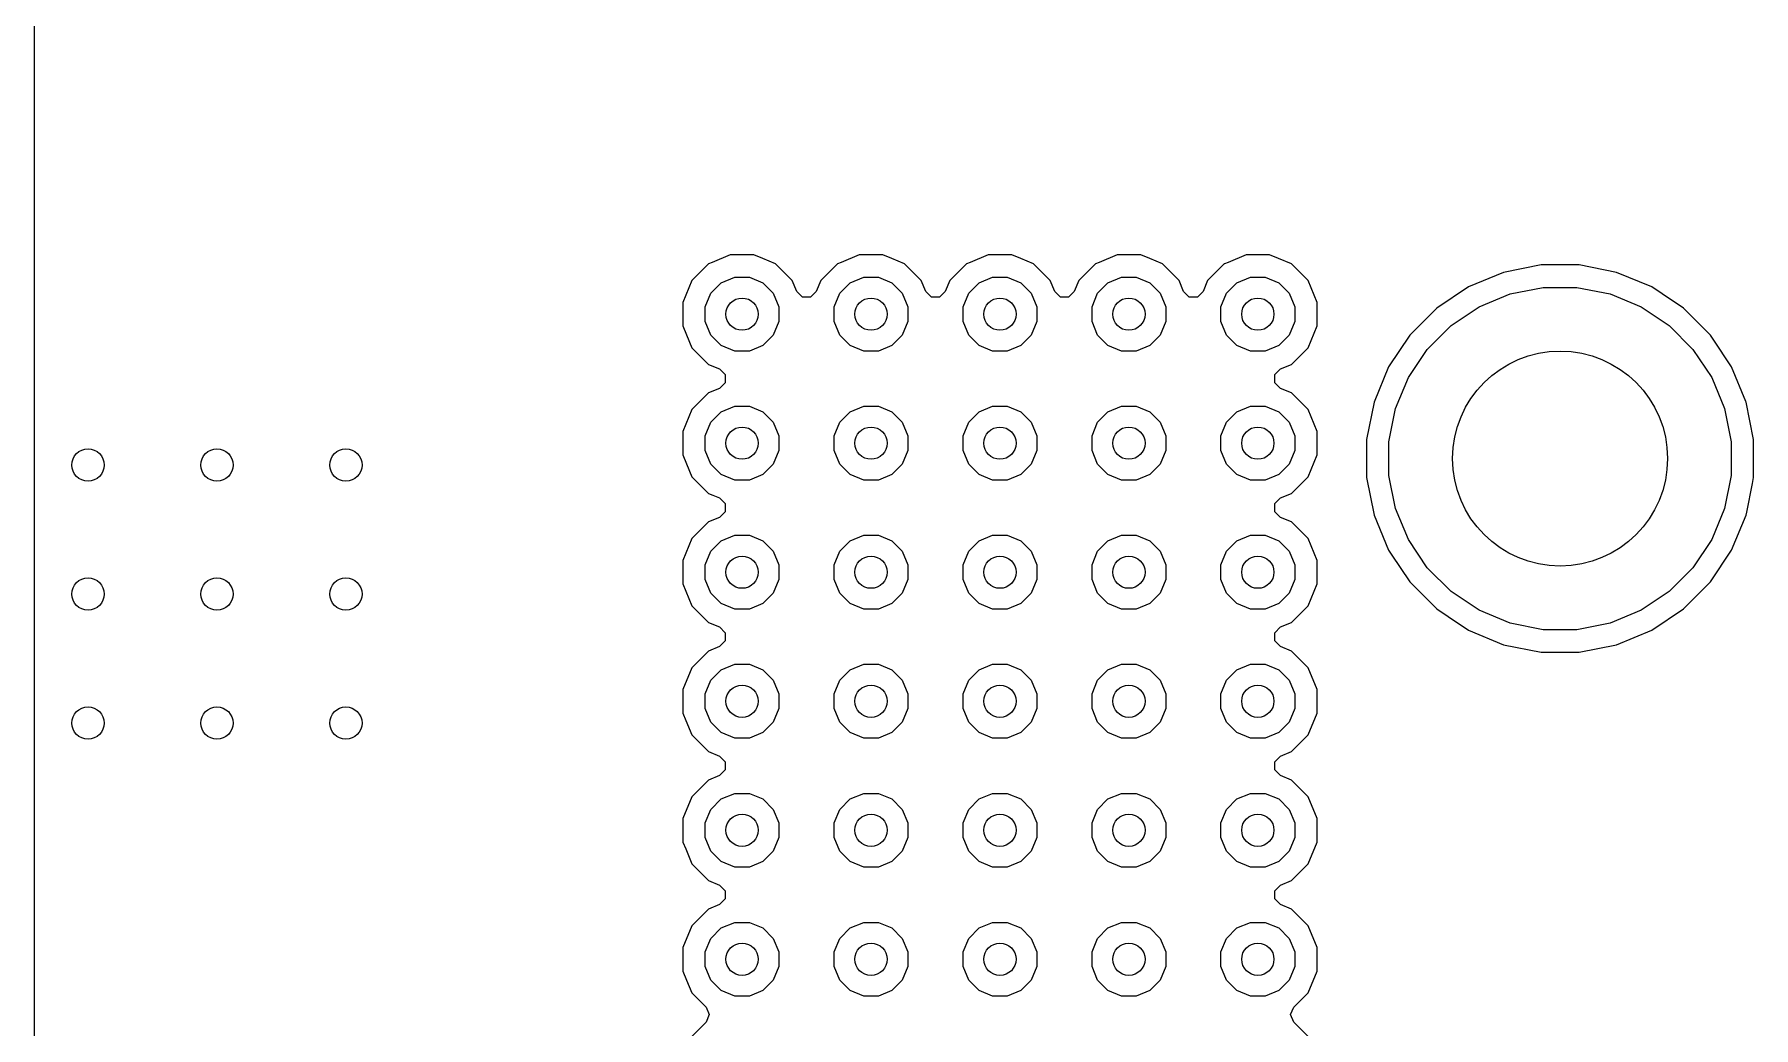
# Model space of a CAD drawing. Extents: x 114.9 to 199.6, y -137.1 to -76.7.
# Drawn here: x 114.88 to 122.88, y -112.32 to -107.7 of the extents above; entities that cross this region are included whole.
import ezdxf

# ---------------------------------------------------------------- set-up
doc = ezdxf.new("R2010")
doc.units = 0
doc.layers.add('BLACK', color=7, linetype='CONTINUOUS')

msp = doc.modelspace()

# ---------------------------------------------------------------- linework, layer by layer
at = {"layer": 'BLACK', "linetype": 'CONTINUOUS'}
for p, q in [((114.8805, -108.615198), (114.8805, -106.535198)), ((114.8805, -108.943698), (114.8805, -108.615198)), ((118.01744, -108.764944), (117.939944, -108.84244)), ((118.017788, -108.7648), (118.01744, -108.764944)), ((118.034812, -108.757748), (118.017788, -108.7648)), ((118.118698, -108.723), (118.034812, -108.757748)), ((118.1187, -108.723), (118.118698, -108.723)), ((118.2283, -108.723), (118.1187, -108.723)), ((118.228301, -108.723), (118.2283, -108.723)), ((118.270244, -108.740374), (118.228301, -108.723)), ((118.329558, -108.764943), (118.270244, -108.740374)), ((118.329559, -108.764944), (118.329558, -108.764943)), ((118.329561, -108.764945), (118.329559, -108.764944)), ((118.407056, -108.84244), (118.329561, -108.764945)), ((118.61744, -108.764944), (118.539945, -108.842439)), ((118.617788, -108.7648), (118.61744, -108.764944)), ((118.634812, -108.757748), (118.617788, -108.7648)), ((118.718698, -108.723), (118.634812, -108.757748)), ((118.7187, -108.723), (118.718698, -108.723)), ((118.8283, -108.723), (118.7187, -108.723)), ((118.828301, -108.723), (118.8283, -108.723)), ((118.870244, -108.740374), (118.828301, -108.723)), ((118.929558, -108.764943), (118.870244, -108.740374)), ((118.929559, -108.764944), (118.929558, -108.764943)), ((118.929561, -108.764945), (118.929559, -108.764944)), ((119.007056, -108.84244), (118.929561, -108.764945)), ((119.21744, -108.764944), (119.139945, -108.842439)), ((119.217788, -108.7648), (119.21744, -108.764944)), ((119.234812, -108.757748), (119.217788, -108.7648)), ((119.318698, -108.723), (119.234812, -108.757748)), ((119.3187, -108.723), (119.318698, -108.723)), ((119.4283, -108.723), (119.3187, -108.723)), ((119.428301, -108.723), (119.4283, -108.723)), ((119.470244, -108.740374), (119.428301, -108.723)), ((119.529558, -108.764943), (119.470244, -108.740374)), ((119.529559, -108.764944), (119.529558, -108.764943)), ((119.529561, -108.764945), (119.529559, -108.764944)), ((119.607056, -108.84244), (119.529561, -108.764945)), ((119.81744, -108.764944), (119.739945, -108.842439)), ((119.817788, -108.7648), (119.81744, -108.764944)), ((119.834812, -108.757748), (119.817788, -108.7648)), ((119.918698, -108.723), (119.834812, -108.757748)), ((119.9187, -108.723), (119.918698, -108.723)), ((120.0283, -108.723), (119.9187, -108.723)), ((120.028301, -108.723), (120.0283, -108.723)), ((120.070244, -108.740374), (120.028301, -108.723)), ((120.129558, -108.764943), (120.070244, -108.740374)), ((120.129559, -108.764944), (120.129558, -108.764943)), ((120.129561, -108.764945), (120.129559, -108.764944)), ((120.207056, -108.84244), (120.129561, -108.764945)), ((120.41744, -108.764944), (120.339945, -108.842439)), ((120.417788, -108.7648), (120.41744, -108.764944)), ((120.434812, -108.757748), (120.417788, -108.7648)), ((120.518698, -108.723), (120.434812, -108.757748)), ((120.5187, -108.723), (120.518698, -108.723)), ((120.6283, -108.723), (120.5187, -108.723)), ((120.628301, -108.723), (120.6283, -108.723)), ((120.670244, -108.740374), (120.628301, -108.723)), ((120.729558, -108.764943), (120.670244, -108.740374)), ((120.729559, -108.764944), (120.729558, -108.764943)), ((120.729561, -108.764945), (120.729559, -108.764944)), ((120.807055, -108.842439), (120.729561, -108.764945)), ((121.891303, -108.7695), (121.717343, -108.804103)), ((121.891309, -108.7695), (121.891303, -108.7695)), ((122.068691, -108.7695), (121.891309, -108.7695)), ((122.068696, -108.7695), (122.068691, -108.7695)), ((122.242656, -108.804103), (122.068696, -108.7695)), ((117.939944, -108.84244), (117.898, -108.943698)), ((118.027993, -108.901275), (118.076275, -108.852993)), ((118.076275, -108.852993), (118.139359, -108.826863)), ((118.139359, -108.826863), (118.207641, -108.826863)), ((118.207641, -108.826863), (118.270725, -108.852993)), ((118.270725, -108.852993), (118.319007, -108.901275)), ((118.42823, -108.893557), (118.407056, -108.84244)), ((118.539943, -108.84244), (118.51877, -108.893557)), ((118.539945, -108.842439), (118.539943, -108.84244)), ((118.627993, -108.901275), (118.676275, -108.852993)), ((118.676275, -108.852993), (118.739359, -108.826863)), ((118.739359, -108.826863), (118.807641, -108.826863)), ((118.807641, -108.826863), (118.870725, -108.852993)), ((118.870725, -108.852993), (118.919007, -108.901275)), ((119.02823, -108.893557), (119.007056, -108.84244)), ((119.139943, -108.84244), (119.11877, -108.893557)), ((119.139945, -108.842439), (119.139943, -108.84244)), ((119.227993, -108.901275), (119.276275, -108.852993)), ((119.276275, -108.852993), (119.339359, -108.826863)), ((119.339359, -108.826863), (119.407641, -108.826863)), ((119.407641, -108.826863), (119.470725, -108.852993)), ((119.470725, -108.852993), (119.519007, -108.901275)), ((119.62823, -108.893557), (119.607056, -108.84244)), ((119.739943, -108.84244), (119.71877, -108.893557)), ((119.739945, -108.842439), (119.739943, -108.84244)), ((119.827993, -108.901275), (119.876275, -108.852993)), ((119.876275, -108.852993), (119.939359, -108.826863)), ((119.939359, -108.826863), (120.007641, -108.826863)), ((120.007641, -108.826863), (120.070725, -108.852993)), ((120.070725, -108.852993), (120.119007, -108.901275)), ((120.22823, -108.893557), (120.207056, -108.84244)), ((120.339943, -108.84244), (120.31877, -108.893557)), ((120.339945, -108.842439), (120.339943, -108.84244)), ((120.427993, -108.901275), (120.476275, -108.852993)), ((120.476275, -108.852993), (120.539359, -108.826863)), ((120.539359, -108.826863), (120.607641, -108.826863)), ((120.607641, -108.826863), (120.670725, -108.852993)), ((120.670725, -108.852993), (120.719007, -108.901275)), ((120.807055, -108.84244), (120.807055, -108.842439)), ((120.807057, -108.842442), (120.807055, -108.84244)), ((120.849, -108.9437), (120.807057, -108.842442)), ((121.553456, -108.871985), (121.405967, -108.970533)), ((121.717332, -108.804106), (121.553456, -108.871985)), ((121.717343, -108.804103), (121.717332, -108.804106)), ((121.747772, -108.904448), (121.901586, -108.873852)), ((121.901586, -108.873852), (122.058414, -108.873852)), ((122.058414, -108.873852), (122.212228, -108.904448)), ((122.242667, -108.804106), (122.242656, -108.804103)), ((122.406543, -108.871985), (122.242667, -108.804106)), ((122.406544, -108.871985), (122.406543, -108.871985)), ((122.406547, -108.871987), (122.406544, -108.871985)), ((122.455233, -108.904518), (122.406547, -108.871987)), ((114.8805, -125.397593), (114.8805, -108.943698)), ((117.898, -108.943698), (117.898, -109.053301)), ((118.001863, -108.964359), (118.027993, -108.901275)), ((118.319007, -108.901275), (118.345137, -108.964359)), ((118.454748, -108.920075), (118.42823, -108.893557)), ((118.492251, -108.920075), (118.454748, -108.920075)), ((118.51877, -108.893557), (118.492251, -108.920075)), ((118.601863, -108.964359), (118.627993, -108.901275)), ((118.919007, -108.901275), (118.945137, -108.964359)), ((119.054748, -108.920075), (119.02823, -108.893557)), ((119.092251, -108.920075), (119.054748, -108.920075)), ((119.11877, -108.893557), (119.092251, -108.920075)), ((119.201863, -108.964359), (119.227993, -108.901275)), ((119.519007, -108.901275), (119.545137, -108.964359)), ((119.654748, -108.920075), (119.62823, -108.893557)), ((119.692251, -108.920075), (119.654748, -108.920075)), ((119.71877, -108.893557), (119.692251, -108.920075)), ((119.801863, -108.964359), (119.827993, -108.901275)), ((120.119007, -108.901275), (120.145137, -108.964359)), ((120.254748, -108.920075), (120.22823, -108.893557)), ((120.292251, -108.920075), (120.254748, -108.920075)), ((120.31877, -108.893557), (120.292251, -108.920075)), ((120.401863, -108.964359), (120.427993, -108.901275)), ((120.719007, -108.901275), (120.745137, -108.964359)), ((120.849, -109.0533), (120.849, -108.9437)), ((121.602883, -108.964463), (121.747772, -108.904448)), ((122.212228, -108.904448), (122.357117, -108.964463)), ((122.554032, -108.970533), (122.455233, -108.904518)), ((118.001863, -109.032641), (118.001863, -108.964359)), ((118.027993, -109.095725), (118.001863, -109.032641)), ((118.345137, -109.032641), (118.319007, -109.095725)), ((118.345137, -108.964359), (118.345137, -109.032641)), ((118.601863, -109.032641), (118.601863, -108.964359)), ((118.627993, -109.095725), (118.601863, -109.032641)), ((118.945137, -109.032641), (118.919007, -109.095725)), ((118.945137, -108.964359), (118.945137, -109.032641)), ((119.201863, -109.032641), (119.201863, -108.964359)), ((119.227993, -109.095725), (119.201863, -109.032641)), ((119.545137, -109.032641), (119.519007, -109.095725)), ((119.545137, -108.964359), (119.545137, -109.032641)), ((119.801863, -109.032641), (119.801863, -108.964359)), ((119.827993, -109.095725), (119.801863, -109.032641)), ((120.145137, -109.032641), (120.119007, -109.095725)), ((120.145137, -108.964359), (120.145137, -109.032641)), ((120.401863, -109.032641), (120.401863, -108.964359)), ((120.427993, -109.095725), (120.401863, -109.032641)), ((120.745137, -109.032641), (120.719007, -109.095725)), ((120.745137, -108.964359), (120.745137, -109.032641)), ((121.405967, -108.970533), (121.280533, -109.095967)), ((121.472485, -109.051592), (121.602883, -108.964463)), ((122.357117, -108.964463), (122.487515, -109.051592)), ((122.679466, -109.095967), (122.554032, -108.970533)), ((117.898, -109.053301), (117.915374, -109.095244)), ((117.915374, -109.095244), (117.939943, -109.154558)), ((118.076275, -109.144007), (118.027993, -109.095725)), ((118.319007, -109.095725), (118.270725, -109.144007)), ((118.676275, -109.144007), (118.627993, -109.095725)), ((118.919007, -109.095725), (118.870725, -109.144007)), ((119.276275, -109.144007), (119.227993, -109.095725)), ((119.519007, -109.095725), (119.470725, -109.144007)), ((119.876275, -109.144007), (119.827993, -109.095725)), ((120.119007, -109.095725), (120.070725, -109.144007)), ((120.476275, -109.144007), (120.427993, -109.095725)), ((120.719007, -109.095725), (120.670725, -109.144007)), ((120.807057, -109.154558), (120.849, -109.0533)), ((121.280533, -109.095967), (121.181985, -109.243456)), ((121.361592, -109.162485), (121.472485, -109.051592)), ((122.487515, -109.051592), (122.598408, -109.162485)), ((122.692317, -109.1152), (122.679466, -109.095967)), ((122.778013, -109.243453), (122.692317, -109.1152)), ((117.939943, -109.154558), (117.939944, -109.154559)), ((117.939944, -109.154559), (117.939945, -109.154561)), ((117.939945, -109.154561), (118.01744, -109.232056)), ((118.139359, -109.170137), (118.076275, -109.144007)), ((118.207641, -109.170137), (118.139359, -109.170137)), ((118.270725, -109.144007), (118.207641, -109.170137)), ((118.739359, -109.170137), (118.676275, -109.144007)), ((118.807641, -109.170137), (118.739359, -109.170137)), ((118.870725, -109.144007), (118.807641, -109.170137)), ((119.339359, -109.170137), (119.276275, -109.144007)), ((119.407641, -109.170137), (119.339359, -109.170137)), ((119.470725, -109.144007), (119.407641, -109.170137)), ((119.939359, -109.170137), (119.876275, -109.144007)), ((120.007641, -109.170137), (119.939359, -109.170137)), ((120.070725, -109.144007), (120.007641, -109.170137)), ((120.539359, -109.170137), (120.476275, -109.144007)), ((120.607641, -109.170137), (120.539359, -109.170137)), ((120.670725, -109.144007), (120.607641, -109.170137)), ((120.729561, -109.232055), (120.807055, -109.154561)), ((120.807055, -109.15456), (120.807057, -109.154558)), ((120.807055, -109.154561), (120.807055, -109.15456)), ((121.274463, -109.292883), (121.361592, -109.162485)), ((122.598408, -109.162485), (122.685537, -109.292883)), ((118.01744, -109.232056), (118.068557, -109.25323)), ((118.068557, -109.25323), (118.095075, -109.279749)), ((118.095075, -109.279749), (118.095075, -109.317252)), ((120.651924, -109.279748), (120.678441, -109.25323)), ((120.651924, -109.317251), (120.651924, -109.279748)), ((120.678441, -109.25323), (120.729558, -109.232057)), ((120.729558, -109.232057), (120.72956, -109.232055)), ((120.72956, -109.232055), (120.729561, -109.232055)), ((121.181985, -109.243456), (121.114106, -109.407332)), ((122.84472, -109.4045), (122.778013, -109.243453)), ((118.068557, -109.34377), (118.01744, -109.364943)), ((118.095075, -109.317252), (118.068557, -109.34377)), ((120.678441, -109.343769), (120.651924, -109.317251)), ((120.729558, -109.364943), (120.678441, -109.343769)), ((121.214448, -109.437772), (121.274463, -109.292883)), ((122.685537, -109.292883), (122.745552, -109.437772)), ((118.017439, -109.364945), (117.939944, -109.44244)), ((118.01744, -109.364943), (118.017439, -109.364945)), ((118.076275, -109.452993), (118.139359, -109.426863)), ((118.139359, -109.426863), (118.207641, -109.426863)), ((118.207641, -109.426863), (118.270725, -109.452993)), ((118.676275, -109.452993), (118.739359, -109.426863)), ((118.739359, -109.426863), (118.807641, -109.426863)), ((118.807641, -109.426863), (118.870725, -109.452993)), ((119.276275, -109.452993), (119.339359, -109.426863)), ((119.339359, -109.426863), (119.407641, -109.426863)), ((119.407641, -109.426863), (119.470725, -109.452993)), ((119.876275, -109.452993), (119.939359, -109.426863)), ((119.939359, -109.426863), (120.007641, -109.426863)), ((120.007641, -109.426863), (120.070725, -109.452993)), ((120.476275, -109.452993), (120.539359, -109.426863)), ((120.539359, -109.426863), (120.607641, -109.426863)), ((120.607641, -109.426863), (120.670725, -109.452993)), ((120.729559, -109.364944), (120.729558, -109.364943)), ((120.729561, -109.364945), (120.729559, -109.364944)), ((120.807055, -109.442439), (120.729561, -109.364945)), ((121.114103, -109.407343), (121.0795, -109.581303)), ((121.114106, -109.407332), (121.114103, -109.407343)), ((121.183852, -109.591586), (121.214448, -109.437772)), ((122.745552, -109.437772), (122.776148, -109.591586)), ((122.845893, -109.407332), (122.84472, -109.4045)), ((122.845896, -109.407343), (122.845893, -109.407332)), ((122.880499, -109.581303), (122.845896, -109.407343)), ((117.939944, -109.44244), (117.898, -109.543698)), ((118.001863, -109.564359), (118.027993, -109.501275)), ((118.027993, -109.501275), (118.076275, -109.452993)), ((118.270725, -109.452993), (118.319007, -109.501275)), ((118.319007, -109.501275), (118.345137, -109.564359)), ((118.601863, -109.564359), (118.627993, -109.501275)), ((118.627993, -109.501275), (118.676275, -109.452993)), ((118.870725, -109.452993), (118.919007, -109.501275)), ((118.919007, -109.501275), (118.945137, -109.564359)), ((119.201863, -109.564359), (119.227993, -109.501275)), ((119.227993, -109.501275), (119.276275, -109.452993)), ((119.470725, -109.452993), (119.519007, -109.501275)), ((119.519007, -109.501275), (119.545137, -109.564359)), ((119.801863, -109.564359), (119.827993, -109.501275)), ((119.827993, -109.501275), (119.876275, -109.452993)), ((120.070725, -109.452993), (120.119007, -109.501275)), ((120.119007, -109.501275), (120.145137, -109.564359)), ((120.401863, -109.564359), (120.427993, -109.501275)), ((120.427993, -109.501275), (120.476275, -109.452993)), ((120.670725, -109.452993), (120.719007, -109.501275)), ((120.719007, -109.501275), (120.745137, -109.564359)), ((120.807055, -109.44244), (120.807055, -109.442439)), ((120.807057, -109.442442), (120.807055, -109.44244)), ((120.849, -109.5437), (120.807057, -109.442442)), ((117.898, -109.543698), (117.898, -109.653301)), ((118.001863, -109.632641), (118.001863, -109.564359)), ((118.345137, -109.564359), (118.345137, -109.632641)), ((118.601863, -109.632641), (118.601863, -109.564359)), ((118.945137, -109.564359), (118.945137, -109.632641)), ((119.201863, -109.632641), (119.201863, -109.564359)), ((119.545137, -109.564359), (119.545137, -109.632641)), ((119.801863, -109.632641), (119.801863, -109.564359)), ((120.145137, -109.564359), (120.145137, -109.632641)), ((120.401863, -109.632641), (120.401863, -109.564359)), ((120.745137, -109.564359), (120.745137, -109.632641)), ((120.849, -109.581303), (120.849, -109.5437)), ((120.849, -109.6533), (120.849, -109.581303)), ((121.0795, -109.581303), (121.0795, -109.758696)), ((121.183852, -109.748414), (121.183852, -109.591586)), ((122.776148, -109.591586), (122.776148, -109.748414)), ((122.8805, -109.581309), (122.880499, -109.581303)), ((122.8805, -109.758691), (122.8805, -109.581309)), ((117.898, -109.653301), (117.915374, -109.695244)), ((118.027993, -109.695725), (118.001863, -109.632641)), ((118.345137, -109.632641), (118.319007, -109.695725)), ((118.627993, -109.695725), (118.601863, -109.632641)), ((118.945137, -109.632641), (118.919007, -109.695725)), ((119.227993, -109.695725), (119.201863, -109.632641)), ((119.545137, -109.632641), (119.519007, -109.695725)), ((119.827993, -109.695725), (119.801863, -109.632641)), ((120.145137, -109.632641), (120.119007, -109.695725)), ((120.427993, -109.695725), (120.401863, -109.632641)), ((120.745137, -109.632641), (120.719007, -109.695725)), ((120.807057, -109.754558), (120.849, -109.6533)), ((117.915374, -109.695244), (117.939943, -109.754558)), ((117.939943, -109.754558), (117.939944, -109.754559)), ((117.939944, -109.754559), (117.939945, -109.754561)), ((117.939945, -109.754561), (118.01744, -109.832056)), ((118.076275, -109.744007), (118.027993, -109.695725)), ((118.139359, -109.770137), (118.076275, -109.744007)), ((118.270725, -109.744007), (118.207641, -109.770137)), ((118.319007, -109.695725), (118.270725, -109.744007)), ((118.676275, -109.744007), (118.627993, -109.695725)), ((118.739359, -109.770137), (118.676275, -109.744007)), ((118.870725, -109.744007), (118.807641, -109.770137)), ((118.919007, -109.695725), (118.870725, -109.744007)), ((119.276275, -109.744007), (119.227993, -109.695725)), ((119.339359, -109.770137), (119.276275, -109.744007)), ((119.470725, -109.744007), (119.407641, -109.770137)), ((119.519007, -109.695725), (119.470725, -109.744007)), ((119.876275, -109.744007), (119.827993, -109.695725)), ((119.939359, -109.770137), (119.876275, -109.744007)), ((120.070725, -109.744007), (120.007641, -109.770137)), ((120.119007, -109.695725), (120.070725, -109.744007)), ((120.476275, -109.744007), (120.427993, -109.695725)), ((120.539359, -109.770137), (120.476275, -109.744007)), ((120.670725, -109.744007), (120.607641, -109.770137)), ((120.719007, -109.695725), (120.670725, -109.744007)), ((120.729561, -109.832055), (120.807055, -109.754561)), ((120.807055, -109.75456), (120.807057, -109.754558)), ((120.807055, -109.754561), (120.807055, -109.75456)), ((121.0795, -109.758696), (121.114103, -109.932656)), ((121.214448, -109.902228), (121.183852, -109.748414)), ((122.776148, -109.748414), (122.745552, -109.902228)), ((122.874996, -109.786361), (122.8805, -109.758691)), ((118.01744, -109.832056), (118.017441, -109.832056)), ((118.017441, -109.832056), (118.017442, -109.832057)), ((118.017442, -109.832057), (118.037825, -109.8405)), ((118.207641, -109.770137), (118.139359, -109.770137)), ((118.807641, -109.770137), (118.739359, -109.770137)), ((119.407641, -109.770137), (119.339359, -109.770137)), ((120.007641, -109.770137), (119.939359, -109.770137)), ((120.607641, -109.770137), (120.539359, -109.770137)), ((120.678441, -109.85323), (120.729558, -109.832057)), ((120.729558, -109.832057), (120.72956, -109.832055)), ((120.72956, -109.832055), (120.729561, -109.832055)), ((122.848403, -109.920055), (122.874996, -109.786361)), ((118.037825, -109.8405), (118.068557, -109.85323)), ((118.068557, -109.85323), (118.095075, -109.879749)), ((118.095075, -109.917252), (118.068557, -109.94377)), ((118.095075, -109.879749), (118.095075, -109.917252)), ((120.651924, -109.879748), (120.678441, -109.85323)), ((120.651924, -109.917251), (120.651924, -109.879748)), ((120.678441, -109.943769), (120.651924, -109.917251)), ((121.274463, -110.047117), (121.214448, -109.902228)), ((122.745552, -109.902228), (122.685537, -110.047117)), ((118.017439, -109.964945), (117.939944, -110.04244)), ((118.01744, -109.964943), (118.017439, -109.964945)), ((118.068557, -109.94377), (118.01744, -109.964943)), ((120.729558, -109.964943), (120.678441, -109.943769)), ((120.729559, -109.964944), (120.729558, -109.964943)), ((120.729561, -109.964945), (120.729559, -109.964944)), ((120.807055, -110.042439), (120.729561, -109.964945)), ((121.114103, -109.932656), (121.114106, -109.932667)), ((121.114106, -109.932667), (121.181985, -110.096543)), ((122.778013, -110.096547), (122.845894, -109.932666)), ((122.845894, -109.932666), (122.848403, -109.920055)), ((117.939944, -110.04244), (117.898, -110.143698)), ((118.027993, -110.101275), (118.076275, -110.052993)), ((118.076275, -110.052993), (118.139359, -110.026863)), ((118.139359, -110.026863), (118.207641, -110.026863)), ((118.207641, -110.026863), (118.270725, -110.052993)), ((118.270725, -110.052993), (118.319007, -110.101275)), ((118.627993, -110.101275), (118.676275, -110.052993)), ((118.676275, -110.052993), (118.739359, -110.026863)), ((118.739359, -110.026863), (118.807641, -110.026863)), ((118.807641, -110.026863), (118.870725, -110.052993)), ((118.870725, -110.052993), (118.919007, -110.101275)), ((119.227993, -110.101275), (119.276275, -110.052993)), ((119.276275, -110.052993), (119.339359, -110.026863)), ((119.339359, -110.026863), (119.407641, -110.026863)), ((119.407641, -110.026863), (119.470725, -110.052993)), ((119.470725, -110.052993), (119.519007, -110.101275)), ((119.827993, -110.101275), (119.876275, -110.052993)), ((119.876275, -110.052993), (119.939359, -110.026863)), ((119.939359, -110.026863), (120.007641, -110.026863)), ((120.007641, -110.026863), (120.070725, -110.052993)), ((120.070725, -110.052993), (120.119007, -110.101275)), ((120.427993, -110.101275), (120.476275, -110.052993)), ((120.476275, -110.052993), (120.539359, -110.026863)), ((120.539359, -110.026863), (120.607641, -110.026863)), ((120.607641, -110.026863), (120.670725, -110.052993)), ((120.670725, -110.052993), (120.719007, -110.101275)), ((120.807055, -110.04244), (120.807055, -110.042439)), ((120.807057, -110.042442), (120.807055, -110.04244)), ((120.849, -110.1437), (120.807057, -110.042442)), ((121.361592, -110.177515), (121.274463, -110.047117)), ((122.685537, -110.047117), (122.598408, -110.177515)), ((117.898, -110.143698), (117.898, -110.253301)), ((118.001863, -110.164359), (118.027993, -110.101275)), ((118.319007, -110.101275), (118.345137, -110.164359)), ((118.601863, -110.164359), (118.627993, -110.101275)), ((118.919007, -110.101275), (118.945137, -110.164359)), ((119.201863, -110.164359), (119.227993, -110.101275)), ((119.519007, -110.101275), (119.545137, -110.164359)), ((119.801863, -110.164359), (119.827993, -110.101275)), ((120.119007, -110.101275), (120.145137, -110.164359)), ((120.401863, -110.164359), (120.427993, -110.101275)), ((120.719007, -110.101275), (120.745137, -110.164359)), ((120.849, -110.2533), (120.849, -110.1437)), ((121.181985, -110.096543), (121.181987, -110.096547)), ((121.181987, -110.096547), (121.194451, -110.1152)), ((121.194451, -110.1152), (121.280533, -110.244032)), ((122.679464, -110.244035), (122.778013, -110.096547)), ((118.001863, -110.232641), (118.001863, -110.164359)), ((118.027993, -110.295725), (118.001863, -110.232641)), ((118.345137, -110.232641), (118.319007, -110.295725)), ((118.345137, -110.164359), (118.345137, -110.232641)), ((118.601863, -110.232641), (118.601863, -110.164359)), ((118.627993, -110.295725), (118.601863, -110.232641)), ((118.945137, -110.232641), (118.919007, -110.295725)), ((118.945137, -110.164359), (118.945137, -110.232641)), ((119.201863, -110.232641), (119.201863, -110.164359)), ((119.227993, -110.295725), (119.201863, -110.232641)), ((119.545137, -110.232641), (119.519007, -110.295725)), ((119.545137, -110.164359), (119.545137, -110.232641)), ((119.801863, -110.232641), (119.801863, -110.164359)), ((119.827993, -110.295725), (119.801863, -110.232641)), ((120.145137, -110.232641), (120.119007, -110.295725)), ((120.145137, -110.164359), (120.145137, -110.232641)), ((120.401863, -110.232641), (120.401863, -110.164359)), ((120.427993, -110.295725), (120.401863, -110.232641)), ((120.745137, -110.232641), (120.719007, -110.295725)), ((120.745137, -110.164359), (120.745137, -110.232641)), ((121.472485, -110.288408), (121.361592, -110.177515)), ((122.598408, -110.177515), (122.487515, -110.288408)), ((117.898, -110.253301), (117.911694, -110.286361)), ((117.911694, -110.286361), (117.939943, -110.354558)), ((118.076275, -110.344007), (118.027993, -110.295725)), ((118.319007, -110.295725), (118.270725, -110.344007)), ((118.676275, -110.344007), (118.627993, -110.295725)), ((118.919007, -110.295725), (118.870725, -110.344007)), ((119.276275, -110.344007), (119.227993, -110.295725)), ((119.519007, -110.295725), (119.470725, -110.344007)), ((119.876275, -110.344007), (119.827993, -110.295725)), ((120.119007, -110.295725), (120.070725, -110.344007)), ((120.476275, -110.344007), (120.427993, -110.295725)), ((120.719007, -110.295725), (120.670725, -110.344007)), ((120.807057, -110.354558), (120.849, -110.2533)), ((121.280533, -110.244032), (121.405967, -110.369466)), ((121.602883, -110.375537), (121.472485, -110.288408)), ((122.487515, -110.288408), (122.357117, -110.375537)), ((122.554035, -110.369464), (122.679464, -110.244035)), ((117.939943, -110.354558), (117.939944, -110.354559)), ((117.939944, -110.354559), (117.939945, -110.354561)), ((117.939945, -110.354561), (118.01744, -110.432056)), ((118.139359, -110.370137), (118.076275, -110.344007)), ((118.207641, -110.370137), (118.139359, -110.370137)), ((118.270725, -110.344007), (118.207641, -110.370137)), ((118.739359, -110.370137), (118.676275, -110.344007)), ((118.807641, -110.370137), (118.739359, -110.370137)), ((118.870725, -110.344007), (118.807641, -110.370137)), ((119.339359, -110.370137), (119.276275, -110.344007)), ((119.407641, -110.370137), (119.339359, -110.370137)), ((119.470725, -110.344007), (119.407641, -110.370137)), ((119.939359, -110.370137), (119.876275, -110.344007)), ((120.007641, -110.370137), (119.939359, -110.370137)), ((120.070725, -110.344007), (120.007641, -110.370137)), ((120.539359, -110.370137), (120.476275, -110.344007)), ((120.607641, -110.370137), (120.539359, -110.370137)), ((120.670725, -110.344007), (120.607641, -110.370137)), ((120.729561, -110.432055), (120.807055, -110.354561)), ((120.807055, -110.35456), (120.807057, -110.354558)), ((120.807055, -110.354561), (120.807055, -110.35456)), ((121.405967, -110.369466), (121.459365, -110.405145)), ((121.747772, -110.435552), (121.602883, -110.375537)), ((122.357117, -110.375537), (122.212228, -110.435552)), ((122.406547, -110.468013), (122.554035, -110.369464)), ((118.01744, -110.432056), (118.068557, -110.45323)), ((118.068557, -110.45323), (118.095075, -110.479749)), ((118.095075, -110.479749), (118.095075, -110.517252)), ((120.651924, -110.479748), (120.678441, -110.45323)), ((120.651924, -110.517251), (120.651924, -110.479748)), ((120.678441, -110.45323), (120.729558, -110.432057)), ((120.729558, -110.432057), (120.72956, -110.432055)), ((120.72956, -110.432055), (120.729561, -110.432055)), ((121.459365, -110.405145), (121.553453, -110.468013)), ((121.553453, -110.468013), (121.717334, -110.535894)), ((121.901586, -110.466148), (121.747772, -110.435552)), ((122.058414, -110.466148), (121.901586, -110.466148)), ((122.212228, -110.435552), (122.058414, -110.466148)), ((122.242666, -110.535894), (122.406547, -110.468013)), ((118.068557, -110.54377), (118.01744, -110.564943)), ((118.095075, -110.517252), (118.068557, -110.54377)), ((120.678441, -110.543769), (120.651924, -110.517251)), ((120.729558, -110.564943), (120.678441, -110.543769)), ((121.717334, -110.535894), (121.71734, -110.535895)), ((121.71734, -110.535895), (121.717343, -110.535896)), ((121.717343, -110.535896), (121.891303, -110.570499)), ((122.068691, -110.5705), (122.242666, -110.535894)), ((118.017439, -110.564945), (117.939944, -110.64244)), ((118.01744, -110.564943), (118.017439, -110.564945)), ((118.076275, -110.652993), (118.139359, -110.626863)), ((118.139359, -110.626863), (118.207641, -110.626863)), ((118.207641, -110.626863), (118.270725, -110.652993)), ((118.676275, -110.652993), (118.739359, -110.626863)), ((118.739359, -110.626863), (118.807641, -110.626863)), ((118.807641, -110.626863), (118.870725, -110.652993)), ((119.276275, -110.652993), (119.339359, -110.626863)), ((119.339359, -110.626863), (119.407641, -110.626863)), ((119.407641, -110.626863), (119.470725, -110.652993)), ((119.876275, -110.652993), (119.939359, -110.626863)), ((119.939359, -110.626863), (120.007641, -110.626863)), ((120.007641, -110.626863), (120.070725, -110.652993)), ((120.476275, -110.652993), (120.539359, -110.626863)), ((120.539359, -110.626863), (120.607641, -110.626863)), ((120.607641, -110.626863), (120.670725, -110.652993)), ((120.729559, -110.564944), (120.729558, -110.564943)), ((120.729561, -110.564945), (120.729559, -110.564944)), ((120.807055, -110.642439), (120.729561, -110.564945)), ((121.891303, -110.570499), (121.891309, -110.5705)), ((121.891309, -110.5705), (122.068691, -110.5705)), ((117.939944, -110.64244), (117.898, -110.743698)), ((118.001863, -110.764359), (118.027993, -110.701275)), ((118.027993, -110.701275), (118.076275, -110.652993)), ((118.270725, -110.652993), (118.319007, -110.701275)), ((118.319007, -110.701275), (118.345137, -110.764359)), ((118.601863, -110.764359), (118.627993, -110.701275)), ((118.627993, -110.701275), (118.676275, -110.652993)), ((118.870725, -110.652993), (118.919007, -110.701275)), ((118.919007, -110.701275), (118.945137, -110.764359)), ((119.201863, -110.764359), (119.227993, -110.701275)), ((119.227993, -110.701275), (119.276275, -110.652993)), ((119.470725, -110.652993), (119.519007, -110.701275)), ((119.519007, -110.701275), (119.545137, -110.764359)), ((119.801863, -110.764359), (119.827993, -110.701275)), ((119.827993, -110.701275), (119.876275, -110.652993)), ((120.070725, -110.652993), (120.119007, -110.701275)), ((120.119007, -110.701275), (120.145137, -110.764359)), ((120.401863, -110.764359), (120.427993, -110.701275)), ((120.427993, -110.701275), (120.476275, -110.652993)), ((120.670725, -110.652993), (120.719007, -110.701275)), ((120.719007, -110.701275), (120.745137, -110.764359)), ((120.807055, -110.64244), (120.807055, -110.642439)), ((120.807057, -110.642442), (120.807055, -110.64244)), ((120.849, -110.7437), (120.807057, -110.642442)), ((117.898, -110.743698), (117.898, -110.853301)), ((118.001863, -110.832641), (118.001863, -110.764359)), ((118.345137, -110.764359), (118.345137, -110.832641)), ((118.601863, -110.832641), (118.601863, -110.764359)), ((118.945137, -110.764359), (118.945137, -110.832641)), ((119.201863, -110.832641), (119.201863, -110.764359)), ((119.545137, -110.764359), (119.545137, -110.832641)), ((119.801863, -110.832641), (119.801863, -110.764359)), ((120.145137, -110.764359), (120.145137, -110.832641)), ((120.401863, -110.832641), (120.401863, -110.764359)), ((120.745137, -110.764359), (120.745137, -110.832641)), ((120.849, -110.8533), (120.849, -110.7437)), ((117.898, -110.853301), (117.912341, -110.887922)), ((118.027993, -110.895725), (118.001863, -110.832641)), ((118.345137, -110.832641), (118.319007, -110.895725)), ((118.627993, -110.895725), (118.601863, -110.832641)), ((118.945137, -110.832641), (118.919007, -110.895725)), ((119.227993, -110.895725), (119.201863, -110.832641)), ((119.545137, -110.832641), (119.519007, -110.895725)), ((119.827993, -110.895725), (119.801863, -110.832641)), ((120.145137, -110.832641), (120.119007, -110.895725)), ((120.427993, -110.895725), (120.401863, -110.832641)), ((120.745137, -110.832641), (120.719007, -110.895725)), ((120.807057, -110.954558), (120.849, -110.8533)), ((117.912341, -110.887922), (117.939943, -110.954558)), ((117.939943, -110.954558), (117.939944, -110.954559)), ((117.939944, -110.954559), (117.939945, -110.954561)), ((117.939945, -110.954561), (118.01744, -111.032056)), ((118.076275, -110.944007), (118.027993, -110.895725)), ((118.139359, -110.970137), (118.076275, -110.944007)), ((118.270725, -110.944007), (118.207641, -110.970137)), ((118.319007, -110.895725), (118.270725, -110.944007)), ((118.676275, -110.944007), (118.627993, -110.895725)), ((118.739359, -110.970137), (118.676275, -110.944007)), ((118.870725, -110.944007), (118.807641, -110.970137)), ((118.919007, -110.895725), (118.870725, -110.944007)), ((119.276275, -110.944007), (119.227993, -110.895725)), ((119.339359, -110.970137), (119.276275, -110.944007)), ((119.470725, -110.944007), (119.407641, -110.970137)), ((119.519007, -110.895725), (119.470725, -110.944007)), ((119.876275, -110.944007), (119.827993, -110.895725)), ((119.939359, -110.970137), (119.876275, -110.944007)), ((120.070725, -110.944007), (120.007641, -110.970137)), ((120.119007, -110.895725), (120.070725, -110.944007)), ((120.476275, -110.944007), (120.427993, -110.895725)), ((120.539359, -110.970137), (120.476275, -110.944007)), ((120.670725, -110.944007), (120.607641, -110.970137)), ((120.719007, -110.895725), (120.670725, -110.944007)), ((120.729561, -111.032055), (120.807055, -110.954561)), ((120.807055, -110.95456), (120.807057, -110.954558)), ((120.807055, -110.954561), (120.807055, -110.95456)), ((118.01744, -111.032056), (118.068557, -111.05323)), ((118.207641, -110.970137), (118.139359, -110.970137)), ((118.807641, -110.970137), (118.739359, -110.970137)), ((119.407641, -110.970137), (119.339359, -110.970137)), ((120.007641, -110.970137), (119.939359, -110.970137)), ((120.607641, -110.970137), (120.539359, -110.970137)), ((120.678441, -111.05323), (120.729558, -111.032057)), ((120.729558, -111.032057), (120.72956, -111.032055)), ((120.72956, -111.032055), (120.729561, -111.032055)), ((118.068557, -111.05323), (118.095075, -111.079749)), ((118.095075, -111.117252), (118.068557, -111.14377)), ((118.095075, -111.079749), (118.095075, -111.117252)), ((120.651924, -111.079748), (120.678441, -111.05323)), ((120.651924, -111.117251), (120.651924, -111.079748)), ((120.678441, -111.143769), (120.651924, -111.117251)), ((118.017439, -111.164945), (117.939944, -111.24244)), ((118.01744, -111.164943), (118.017439, -111.164945)), ((118.068557, -111.14377), (118.01744, -111.164943)), ((120.729558, -111.164943), (120.678441, -111.143769)), ((120.729559, -111.164944), (120.729558, -111.164943)), ((120.729561, -111.164945), (120.729559, -111.164944)), ((120.807055, -111.242439), (120.729561, -111.164945)), ((117.939944, -111.24244), (117.898, -111.343698)), ((118.027993, -111.301275), (118.076275, -111.252993)), ((118.076275, -111.252993), (118.139359, -111.226863)), ((118.139359, -111.226863), (118.207641, -111.226863)), ((118.207641, -111.226863), (118.270725, -111.252993)), ((118.270725, -111.252993), (118.319007, -111.301275)), ((118.627993, -111.301275), (118.676275, -111.252993)), ((118.676275, -111.252993), (118.739359, -111.226863)), ((118.739359, -111.226863), (118.807641, -111.226863)), ((118.807641, -111.226863), (118.870725, -111.252993)), ((118.870725, -111.252993), (118.919007, -111.301275)), ((119.227993, -111.301275), (119.276275, -111.252993)), ((119.276275, -111.252993), (119.339359, -111.226863)), ((119.339359, -111.226863), (119.407641, -111.226863)), ((119.407641, -111.226863), (119.470725, -111.252993)), ((119.470725, -111.252993), (119.519007, -111.301275)), ((119.827993, -111.301275), (119.876275, -111.252993)), ((119.876275, -111.252993), (119.939359, -111.226863)), ((119.939359, -111.226863), (120.007641, -111.226863)), ((120.007641, -111.226863), (120.070725, -111.252993)), ((120.070725, -111.252993), (120.119007, -111.301275)), ((120.427993, -111.301275), (120.476275, -111.252993)), ((120.476275, -111.252993), (120.539359, -111.226863)), ((120.539359, -111.226863), (120.607641, -111.226863)), ((120.607641, -111.226863), (120.670725, -111.252993)), ((120.670725, -111.252993), (120.719007, -111.301275)), ((120.807055, -111.24244), (120.807055, -111.242439)), ((120.807057, -111.242442), (120.807055, -111.24244)), ((120.849, -111.3437), (120.807057, -111.242442)), ((117.898, -111.343698), (117.898, -111.453301)), ((118.001863, -111.364359), (118.027993, -111.301275)), ((118.319007, -111.301275), (118.345137, -111.364359)), ((118.601863, -111.364359), (118.627993, -111.301275)), ((118.919007, -111.301275), (118.945137, -111.364359)), ((119.201863, -111.364359), (119.227993, -111.301275)), ((119.519007, -111.301275), (119.545137, -111.364359)), ((119.801863, -111.364359), (119.827993, -111.301275)), ((120.119007, -111.301275), (120.145137, -111.364359)), ((120.401863, -111.364359), (120.427993, -111.301275)), ((120.719007, -111.301275), (120.745137, -111.364359)), ((120.849, -111.4533), (120.849, -111.3437)), ((118.001863, -111.432641), (118.001863, -111.364359)), ((118.027993, -111.495725), (118.001863, -111.432641)), ((118.345137, -111.432641), (118.319007, -111.495725)), ((118.345137, -111.364359), (118.345137, -111.432641)), ((118.601863, -111.432641), (118.601863, -111.364359)), ((118.627993, -111.495725), (118.601863, -111.432641)), ((118.945137, -111.432641), (118.919007, -111.495725)), ((118.945137, -111.364359), (118.945137, -111.432641)), ((119.201863, -111.432641), (119.201863, -111.364359)), ((119.227993, -111.495725), (119.201863, -111.432641)), ((119.545137, -111.432641), (119.519007, -111.495725)), ((119.545137, -111.364359), (119.545137, -111.432641)), ((119.801863, -111.432641), (119.801863, -111.364359)), ((119.827993, -111.495725), (119.801863, -111.432641)), ((120.145137, -111.432641), (120.119007, -111.495725)), ((120.145137, -111.364359), (120.145137, -111.432641)), ((120.401863, -111.432641), (120.401863, -111.364359)), ((120.427993, -111.495725), (120.401863, -111.432641)), ((120.745137, -111.432641), (120.719007, -111.495725)), ((120.745137, -111.364359), (120.745137, -111.432641)), ((117.898, -111.453301), (117.911337, -111.485499)), ((117.911337, -111.485499), (117.939943, -111.554558)), ((118.076275, -111.544007), (118.027993, -111.495725)), ((118.319007, -111.495725), (118.270725, -111.544007)), ((118.676275, -111.544007), (118.627993, -111.495725)), ((118.919007, -111.495725), (118.870725, -111.544007)), ((119.276275, -111.544007), (119.227993, -111.495725)), ((119.519007, -111.495725), (119.470725, -111.544007)), ((119.876275, -111.544007), (119.827993, -111.495725)), ((120.119007, -111.495725), (120.070725, -111.544007)), ((120.476275, -111.544007), (120.427993, -111.495725)), ((120.719007, -111.495725), (120.670725, -111.544007)), ((120.807057, -111.554558), (120.849, -111.4533)), ((117.939943, -111.554558), (117.939944, -111.554559)), ((117.939944, -111.554559), (117.939945, -111.554561)), ((117.939945, -111.554561), (118.01744, -111.632056)), ((118.139359, -111.570137), (118.076275, -111.544007)), ((118.207641, -111.570137), (118.139359, -111.570137)), ((118.270725, -111.544007), (118.207641, -111.570137)), ((118.739359, -111.570137), (118.676275, -111.544007)), ((118.807641, -111.570137), (118.739359, -111.570137)), ((118.870725, -111.544007), (118.807641, -111.570137)), ((119.339359, -111.570137), (119.276275, -111.544007)), ((119.407641, -111.570137), (119.339359, -111.570137)), ((119.470725, -111.544007), (119.407641, -111.570137)), ((119.939359, -111.570137), (119.876275, -111.544007)), ((120.007641, -111.570137), (119.939359, -111.570137)), ((120.070725, -111.544007), (120.007641, -111.570137)), ((120.539359, -111.570137), (120.476275, -111.544007)), ((120.607641, -111.570137), (120.539359, -111.570137)), ((120.670725, -111.544007), (120.607641, -111.570137)), ((120.729561, -111.632055), (120.807055, -111.554561)), ((120.807055, -111.55456), (120.807057, -111.554558)), ((120.807055, -111.554561), (120.807055, -111.55456)), ((118.01744, -111.632056), (118.068557, -111.65323)), ((118.068557, -111.65323), (118.095075, -111.679749)), ((118.095075, -111.679749), (118.095075, -111.717252)), ((120.651924, -111.679748), (120.678441, -111.65323)), ((120.651924, -111.717251), (120.651924, -111.679748)), ((120.678441, -111.65323), (120.729558, -111.632057)), ((120.729558, -111.632057), (120.72956, -111.632055)), ((120.72956, -111.632055), (120.729561, -111.632055)), ((118.068557, -111.74377), (118.01744, -111.764943)), ((118.095075, -111.717252), (118.068557, -111.74377)), ((120.678441, -111.743769), (120.651924, -111.717251)), ((120.729558, -111.764943), (120.678441, -111.743769)), ((118.017439, -111.764945), (117.939944, -111.84244)), ((118.01744, -111.764943), (118.017439, -111.764945)), ((118.076275, -111.852993), (118.139359, -111.826863)), ((118.139359, -111.826863), (118.207641, -111.826863)), ((118.207641, -111.826863), (118.270725, -111.852993)), ((118.676275, -111.852993), (118.739359, -111.826863)), ((118.739359, -111.826863), (118.807641, -111.826863)), ((118.807641, -111.826863), (118.870725, -111.852993)), ((119.276275, -111.852993), (119.339359, -111.826863)), ((119.339359, -111.826863), (119.407641, -111.826863)), ((119.407641, -111.826863), (119.470725, -111.852993)), ((119.876275, -111.852993), (119.939359, -111.826863)), ((119.939359, -111.826863), (120.007641, -111.826863)), ((120.007641, -111.826863), (120.070725, -111.852993)), ((120.476275, -111.852993), (120.539359, -111.826863)), ((120.539359, -111.826863), (120.607641, -111.826863)), ((120.607641, -111.826863), (120.670725, -111.852993)), ((120.729559, -111.764944), (120.729558, -111.764943)), ((120.729561, -111.764945), (120.729559, -111.764944)), ((120.807055, -111.842439), (120.729561, -111.764945)), ((117.939944, -111.84244), (117.898, -111.943698)), ((118.001863, -111.964359), (118.027993, -111.901275)), ((118.027993, -111.901275), (118.076275, -111.852993)), ((118.270725, -111.852993), (118.319007, -111.901275)), ((118.319007, -111.901275), (118.345137, -111.964359)), ((118.601863, -111.964359), (118.627993, -111.901275)), ((118.627993, -111.901275), (118.676275, -111.852993)), ((118.870725, -111.852993), (118.919007, -111.901275)), ((118.919007, -111.901275), (118.945137, -111.964359)), ((119.201863, -111.964359), (119.227993, -111.901275)), ((119.227993, -111.901275), (119.276275, -111.852993)), ((119.470725, -111.852993), (119.519007, -111.901275)), ((119.519007, -111.901275), (119.545137, -111.964359)), ((119.801863, -111.964359), (119.827993, -111.901275)), ((119.827993, -111.901275), (119.876275, -111.852993)), ((120.070725, -111.852993), (120.119007, -111.901275)), ((120.119007, -111.901275), (120.145137, -111.964359)), ((120.401863, -111.964359), (120.427993, -111.901275)), ((120.427993, -111.901275), (120.476275, -111.852993)), ((120.670725, -111.852993), (120.719007, -111.901275)), ((120.719007, -111.901275), (120.745137, -111.964359)), ((120.807055, -111.84244), (120.807055, -111.842439)), ((120.807057, -111.842442), (120.807055, -111.84244)), ((120.849, -111.9437), (120.807057, -111.842442)), ((117.898, -111.943698), (117.898, -112.053301)), ((118.001863, -112.032641), (118.001863, -111.964359)), ((118.345137, -111.964359), (118.345137, -112.032641)), ((118.601863, -112.032641), (118.601863, -111.964359)), ((118.945137, -111.964359), (118.945137, -112.032641)), ((119.201863, -112.032641), (119.201863, -111.964359)), ((119.545137, -111.964359), (119.545137, -112.032641)), ((119.801863, -112.032641), (119.801863, -111.964359)), ((120.145137, -111.964359), (120.145137, -112.032641)), ((120.401863, -112.032641), (120.401863, -111.964359)), ((120.745137, -111.964359), (120.745137, -112.032641)), ((120.849, -112.0533), (120.849, -111.9437)), ((117.898, -112.053301), (117.915374, -112.095244)), ((118.027993, -112.095725), (118.001863, -112.032641)), ((118.345137, -112.032641), (118.319007, -112.095725)), ((118.627993, -112.095725), (118.601863, -112.032641)), ((118.945137, -112.032641), (118.919007, -112.095725)), ((119.227993, -112.095725), (119.201863, -112.032641)), ((119.545137, -112.032641), (119.519007, -112.095725)), ((119.827993, -112.095725), (119.801863, -112.032641)), ((120.145137, -112.032641), (120.119007, -112.095725)), ((120.427993, -112.095725), (120.401863, -112.032641)), ((120.745137, -112.032641), (120.719007, -112.095725)), ((120.807057, -112.154558), (120.849, -112.0533)), ((117.915374, -112.095244), (117.939943, -112.154558)), ((117.939943, -112.154558), (117.939944, -112.154559)), ((117.939944, -112.154559), (117.939945, -112.154561)), ((117.939945, -112.154561), (118.006736, -112.221352)), ((118.076275, -112.144007), (118.027993, -112.095725)), ((118.139359, -112.170137), (118.076275, -112.144007)), ((118.270725, -112.144007), (118.207641, -112.170137)), ((118.319007, -112.095725), (118.270725, -112.144007)), ((118.676275, -112.144007), (118.627993, -112.095725)), ((118.739359, -112.170137), (118.676275, -112.144007)), ((118.870725, -112.144007), (118.807641, -112.170137)), ((118.919007, -112.095725), (118.870725, -112.144007)), ((119.276275, -112.144007), (119.227993, -112.095725)), ((119.339359, -112.170137), (119.276275, -112.144007)), ((119.470725, -112.144007), (119.407641, -112.170137)), ((119.519007, -112.095725), (119.470725, -112.144007)), ((119.876275, -112.144007), (119.827993, -112.095725)), ((119.939359, -112.170137), (119.876275, -112.144007)), ((120.070725, -112.144007), (120.007641, -112.170137)), ((120.119007, -112.095725), (120.070725, -112.144007)), ((120.476275, -112.144007), (120.427993, -112.095725)), ((120.539359, -112.170137), (120.476275, -112.144007)), ((120.670725, -112.144007), (120.607641, -112.170137)), ((120.719007, -112.095725), (120.670725, -112.144007)), ((120.740264, -112.221352), (120.807055, -112.154561)), ((120.807055, -112.15456), (120.807057, -112.154558)), ((120.807055, -112.154561), (120.807055, -112.15456)), ((118.006736, -112.221352), (118.021088, -112.256)), ((118.207641, -112.170137), (118.139359, -112.170137)), ((118.807641, -112.170137), (118.739359, -112.170137)), ((119.407641, -112.170137), (119.339359, -112.170137)), ((120.007641, -112.170137), (119.939359, -112.170137)), ((120.607641, -112.170137), (120.539359, -112.170137)), ((120.725912, -112.256), (120.740264, -112.221352)), ((118.006736, -112.290648), (117.939944, -112.35744)), ((118.021088, -112.256), (118.006736, -112.290648)), ((120.740264, -112.290648), (120.725912, -112.256)), ((120.807055, -112.357439), (120.740264, -112.290648))]:
    msp.add_line(p, q, dxfattribs=at)
at = {"layer": 'BLACK'}
for centre, radius in [((118.1735, -108.9985), 0.075), ((118.7735, -108.9985), 0.075), ((119.3735, -108.9985), 0.075), ((119.9735, -108.9985), 0.075), ((120.5735, -108.9985), 0.075), ((121.98, -109.67), 0.5), ((118.1735, -109.5985), 0.075), ((118.7735, -109.5985), 0.075), ((119.3735, -109.5985), 0.075), ((119.9735, -109.5985), 0.075), ((120.5735, -109.5985), 0.075), ((115.13, -109.7), 0.075), ((115.73, -109.7), 0.075), ((116.33, -109.7), 0.075), ((118.1735, -110.1985), 0.075), ((118.7735, -110.1985), 0.075), ((119.3735, -110.1985), 0.075), ((119.9735, -110.1985), 0.075), ((120.5735, -110.1985), 0.075), ((115.13, -110.3), 0.075), ((115.73, -110.3), 0.075), ((116.33, -110.3), 0.075), ((118.1735, -110.7985), 0.075), ((118.7735, -110.7985), 0.075), ((119.3735, -110.7985), 0.075), ((119.9735, -110.7985), 0.075), ((120.5735, -110.7985), 0.075), ((115.13, -110.9), 0.075), ((115.73, -110.9), 0.075), ((116.33, -110.9), 0.075), ((118.1735, -111.3985), 0.075), ((118.7735, -111.3985), 0.075), ((119.3735, -111.3985), 0.075), ((119.9735, -111.3985), 0.075), ((120.5735, -111.3985), 0.075), ((118.1735, -111.9985), 0.075), ((118.7735, -111.9985), 0.075), ((119.3735, -111.9985), 0.075), ((119.9735, -111.9985), 0.075), ((120.5735, -111.9985), 0.075)]:
    msp.add_circle(centre, radius, dxfattribs=at)
at = {"layer": 'WHITE'}
for centre, radius in [((118.1735, -108.9985), 0.075), ((118.7735, -108.9985), 0.075), ((119.3735, -108.9985), 0.075), ((119.9735, -108.9985), 0.075), ((120.5735, -108.9985), 0.075), ((121.98, -109.67), 0.5), ((118.1735, -109.5985), 0.075), ((118.7735, -109.5985), 0.075), ((119.3735, -109.5985), 0.075), ((119.9735, -109.5985), 0.075), ((120.5735, -109.5985), 0.075), ((115.13, -109.7), 0.075), ((115.73, -109.7), 0.075), ((116.33, -109.7), 0.075), ((118.1735, -110.1985), 0.075), ((118.7735, -110.1985), 0.075), ((119.3735, -110.1985), 0.075), ((119.9735, -110.1985), 0.075), ((120.5735, -110.1985), 0.075), ((115.13, -110.3), 0.075), ((115.73, -110.3), 0.075), ((116.33, -110.3), 0.075), ((118.1735, -110.7985), 0.075), ((118.7735, -110.7985), 0.075), ((119.3735, -110.7985), 0.075), ((119.9735, -110.7985), 0.075), ((120.5735, -110.7985), 0.075), ((115.13, -110.9), 0.075), ((115.73, -110.9), 0.075), ((116.33, -110.9), 0.075), ((118.1735, -111.3985), 0.075), ((118.7735, -111.3985), 0.075), ((119.3735, -111.3985), 0.075), ((119.9735, -111.3985), 0.075), ((120.5735, -111.3985), 0.075), ((118.1735, -111.9985), 0.075), ((118.7735, -111.9985), 0.075), ((119.3735, -111.9985), 0.075), ((119.9735, -111.9985), 0.075), ((120.5735, -111.9985), 0.075)]:
    msp.add_circle(centre, radius, dxfattribs=at)

doc.saveas('drawing.dxf')
